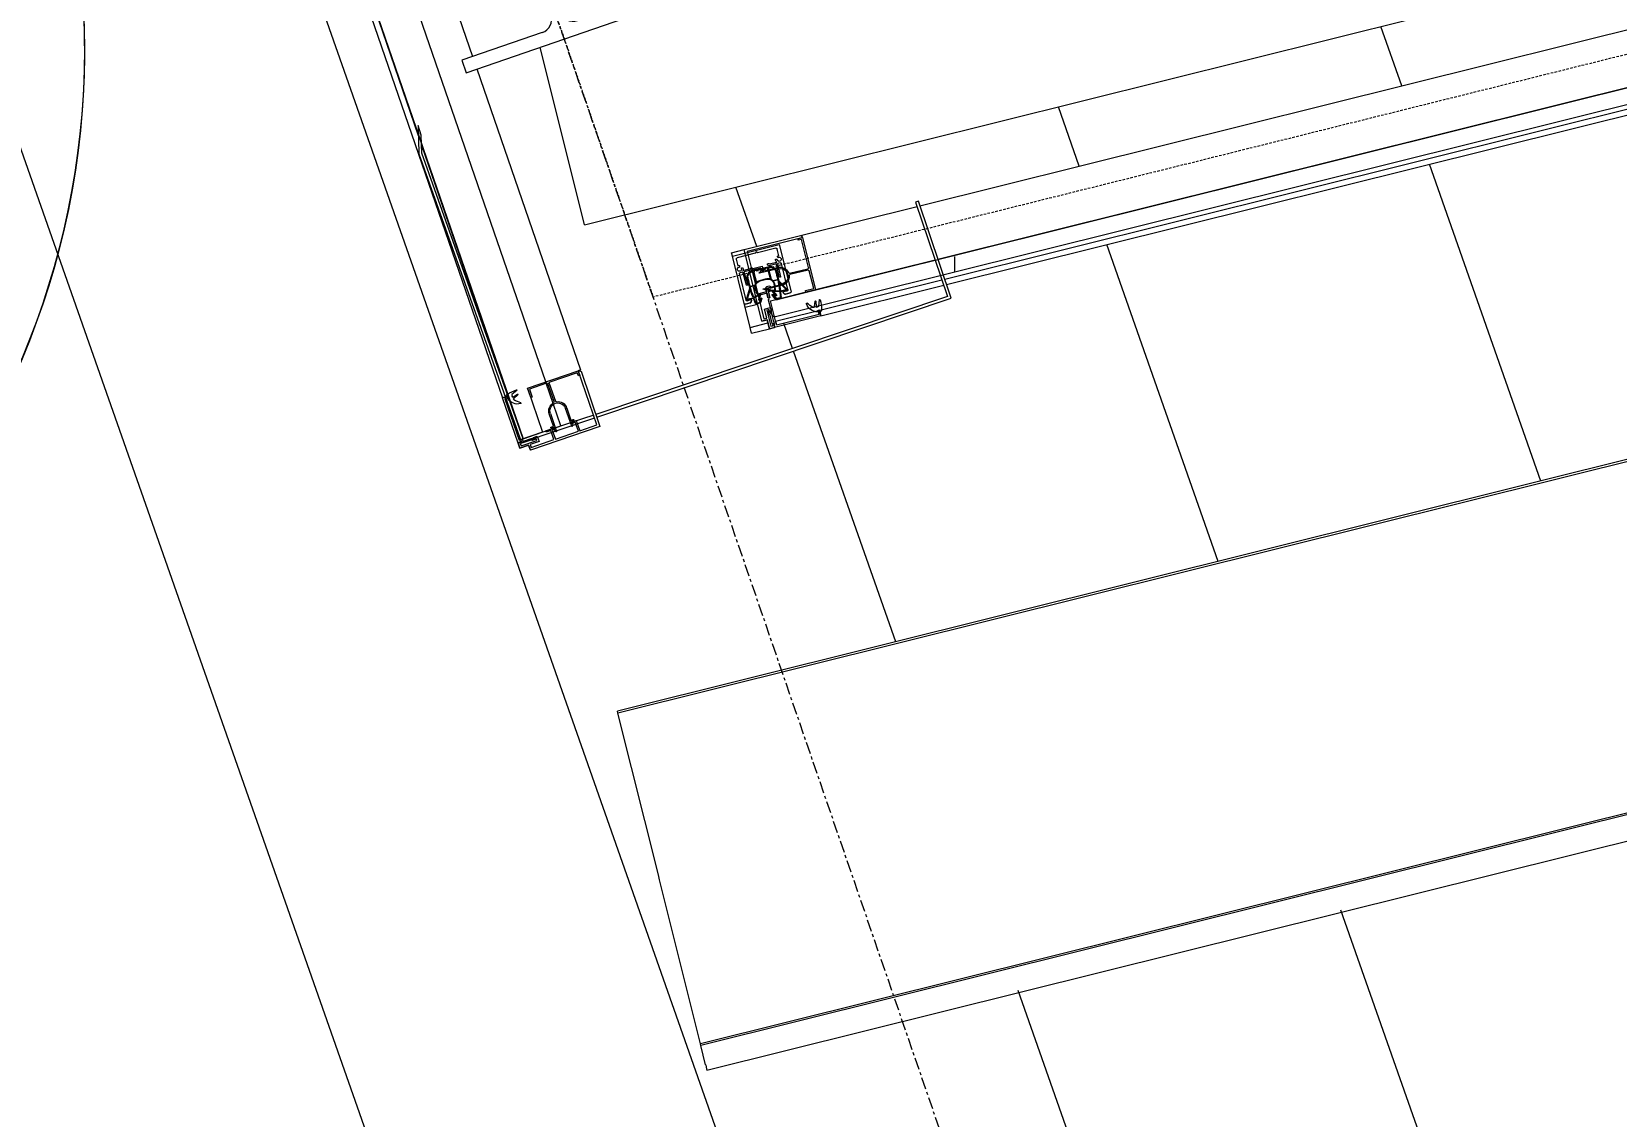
# Model space of a CAD drawing. Header units: millimetres. Extents: x -2355779 to -2216356, y 3874558 to 4068437.
# Drawn here: x -2339920 to -2338325, y 3987782 to 3988873 of the extents above; entities that cross this region are included whole.
import ezdxf

# ---------------------------------------------------------------- set-up
doc = ezdxf.new("R2010")
doc.units = ezdxf.units.MM
doc.linetypes.add('Grid Line', pattern=[21, 12, -3, 3, -3])
doc.linetypes.add('Overhead', pattern=[4, 2.5, -1.5])
for name, color, linetype, lineweight in [('A-ANNO-DIMS', 211, 'Continuous', 5), ('A-ANNO-DIMS-200', 211, 'Continuous', 5), ('A-DETL-GENF', 92, 'Continuous', 5), ('A-FLOR-OVHD', 1, 'Overhead', 13), ('A-GENM', 13, 'Continuous', 5), ('A-GLAZ-CWMG', 51, 'Continuous', 5), ('A-ROOF', 132, 'Continuous', 5), ('A-ROOF-PATT', 132, 'Continuous', 5), ('A-WALL-FNSH', 113, 'Continuous', 13), ('S-BEAM', 12, 'Continuous', 5), ('S-GRID', 1, 'Continuous', 5), ('S-GRID-IDEN', 1, 'Continuous', 5)]:
    doc.layers.add(name, color=color, linetype=linetype, lineweight=lineweight)
doc.styles.add('Arial', font='arial.ttf', dxfattribs={"height": 500})
doc.dimstyles.new('2_5-Diagonal-_deg_-Decimal_O', dxfattribs={"dimscale": 304.8, "dimtxt": 510.1297, "dimasz": 0.984252, "dimexe": 0.656168, "dimexo": 0.0625, "dimgap": 0.984252, "dimtad": 1, "dimdec": 0, "dimzin": 0, "dimdsep": 46, "dimtxsty": 'Arial', "dimblk1": 'OBLIQUE', "dimblk2": 'OBLIQUE', "dimsah": 1, "dimcen": 0.09, "dimdle": 0.656168, "dimazin": 0, "dimtfac": 1, "dimtdec": 4, "dimtix": 1, "dimtmove": 0, "dimatfit": 3, "dimfxl": 3.28084, "dimfxlon": 1, "dimtvp": 1, "dimtfill": 1, "dimtolj": 1, "dimtzin": 0, "dimlwd": 15, "dimlwe": 15, "dimarcsym": 2})

# ---------------------------------------------------------------- blocks, each defined once
blk = doc.blocks.new('Structural Framing 56 - Structural Framing 1-1480425-GA - Part B 6m')
at = {"layer": 'S-BEAM', "lineweight": 13}
for p, q in [((-2339457.1, 3989399.4), (-2339654.7, 3989331.3)), ((-2339452.8, 3989386.9), (-2339457.1, 3989399.4)), ((-2339533.9, 3989359), (-2339452.8, 3989386.9)), ((-2339650.4, 3989318.8), (-2339569.4, 3989346.7)), ((-2339551.6, 3989338.1), (-2339397.4, 3988890.3)), ((-2339388.3, 3988893.4), (-2339542.5, 3989341.2)), ((-2339654.7, 3989331.3), (-2339650.4, 3989318.8)), ((-2339289.5, 3988912.6), (-2339370.5, 3988884.7)), ((-2339285.2, 3988900.1), (-2339289.5, 3988912.6)), ((-2339482.8, 3988832.1), (-2339285.2, 3988900.1)), ((-2339406.1, 3988872.5), (-2339487.1, 3988844.6)), ((-2339487.1, 3988844.6), (-2339482.8, 3988832.1))]:
    blk.add_line(p, q, dxfattribs=at)
for centre, start, end in [((-2339529.3, 3989345.7), 109.0004, 199.0004), ((-2339564.8, 3989333.5), 19.0004, 109.0004), ((-2339410.7, 3988885.7), 289.0004, 19.0004), ((-2339375.1, 3988898), 199.0004, 289.0004)]:
    blk.add_arc(centre, 14, start, end, dxfattribs=at)
blk = doc.blocks.new('Roof Gutters3 - Roof Gutters-1885272-GA - Part B 6m')
at = {"layer": 'A-ROOF', "lineweight": 15}
for p, q in [((-2339527.8, 3988769.2), (-2339531.1, 3988779.1)), ((-2339531.1, 3988779.1), (-2339530.2, 3988750.6)), ((-2339527.2, 3988751.2), (-2339527.8, 3988769.2)), ((-2339530.2, 3988750.6), (-2339427, 3988460)), ((-2339425.2, 3988463.8), (-2339527.2, 3988751.2)), ((-2339027.5, 3988702.8), (-2339030.4, 3988701.8)), ((-2339030.4, 3988701.8), (-2338998.5, 3988607)), ((-2338994.7, 3988605.2), (-2339027.5, 3988702.8)), ((-2338998.5, 3988607), (-2339352.2, 3988488.3)), ((-2339351.2, 3988485.4), (-2338994.7, 3988605.2)), ((-2339427, 3988460), (-2339353.3, 3988484.7)), ((-2339393.5, 3988474.4), (-2339425.2, 3988463.8)), ((-2339377.6, 3988479.7), (-2339392.8, 3988474.6)), ((-2339354.1, 3988487.6), (-2339377, 3988480))]:
    blk.add_line(p, q, dxfattribs=at)
blk = doc.blocks.new('Rectangular Mullion - DPANMF BT1-1105306-GA - Part B 6m')
at = {"layer": 'A-DETL-GENF'}
for p, q in [((45.3, 67), (-13.3, 67)), ((-13.3, 67), (-13.3, -7.1)), ((-10.8, 46.4), (-10.8, 64.5)), ((-10.8, 64.5), (46, 64.5)), ((46.7, 64.5), (41.7, 64.5)), ((41.7, 64.5), (41.7, 63)), ((46.7, 10.5), (46.7, 64.5)), ((41.7, 63), (45.2, 63)), ((45.2, 63), (45.2, 33.9)), ((0.2, 46.4), (-10.8, 46.4)), ((-10.8, 20.4), (-10.8, 44.9)), ((-10.8, 44.9), (-1.3, 44.9)), ((-1.7, 42.1), (-4.2, 40.7)), ((-4, 40.1), (15.1, 40.1)), ((-1.3, 44.9), (-1.3, 41.5)), ((1, 41.3), (-0.9, 41.3)), ((0.2, 42.1), (0.2, 46.4)), ((1, 43.8), (1, 41.3)), ((2, 41.3), (2, 43.8)), ((15, 41.3), (2, 41.3)), ((44.2, 32.9), (25.4, 32.9)), ((-1.3, 20.4), (-10.8, 20.4)), ((-10.8, -5.4), (-10.8, 18.9)), ((-10.8, 18.9), (-1.3, 18.9)), ((-4.2, 23.6), (-1.7, 22.2)), ((15.3, 24.1), (-4, 24.1)), ((-1.3, 22.5), (-1.3, 20.4)), ((-1.3, 18.9), (-1.3, 13.8)), ((-0.9, 22.9), (1, 22.9)), ((0.2, 13.8), (0.2, 22)), ((1, 22.9), (1, 20.4)), ((2, 20.4), (2, 22.9)), ((2, 22.9), (15.3, 22.9)), ((25.4, 31.4), (44.2, 31.4)), ((45.2, 30.4), (45.2, 12)), ((-2, 4), (-7.8, 4)), ((-7.8, 4), (-7.8, -5.4)), ((-5.9, -14.3), (-5.9, 2.3)), ((-5.9, 2.3), (-3.3, 2.3)), ((-4.4, 0.6), (-4.4, -2.2)), ((-3.3, 2.3), (-3.3, -0.6)), ((-3.3, -1.6), (-3.3, 1.2)), ((-2, 0.1), (-2, 4)), ((-1.3, 13.8), (0.2, 13.8)), ((45.2, 12), (36.7, 12)), ((36.7, 12), (36.7, 10.5)), ((36.7, 10.5), (46.7, 10.5)), ((-13.3, -7.1), (-7.8, -7.1)), ((-7.8, -5.4), (-10.8, -5.4)), ((-7.8, -7.1), (-7.8, -16.4)), ((-4.2, -14.3), (-5.9, -14.3)), ((-4.4, -2.2), (-3.7, -3.3)), ((-3.7, -3.3), (-3.7, -11.9)), ((-3.2, -12.4), (-1.6, -12.4)), ((-1.6, -12.4), (-2.4, -16.4)), ((-2.3, -10.5), (-2.3, -2.4)), ((-2.3, -16.4), (-2.3, -12.7)), ((-0.7, -11), (-1.8, -11)), ((0, -14.4), (0, -11.7)), ((44.1, -14.4), (0, -14.4)), ((43.6, -0.7), (41.5, -5.9)), ((43.1, -6.3), (44.2, -0.9)), ((43.4, -11.6), (43.4, -10.5)), ((43.4, -10.5), (45.6, -10.5)), ((45.8, -6.3), (43.7, -6.9)), ((45.6, -10.5), (44.1, -10.5)), ((44.1, -10.5), (44.1, -14.4)), ((45.6, -16.4), (45.6, -10.5)), ((45.6, -10.5), (45.6, -12.3)), ((48, -0.4), (45.8, -6.3)), ((-7.8, -16.4), (-2.3, -16.4)), ((-2.4, -16.4), (45.6, -16.4))]:
    blk.add_line(p, q, dxfattribs=at)
for centre, radius, start, end in [((-4, 40.4), 0.3, 120, 270), ((1.5, 43.8), 0.5, 360, 180), ((15.3, 32.1), 9.2, 9.8791, 91.6261), ((15.3, 32.1), 8, 270, 91.7438), ((25.4, 33.9), 1, 189.8791, 270), ((44.2, 33.9), 1, 270, 0), ((-4, 23.8), 0.3, 90, 240), ((1.5, 20.4), 0.5, 180, 360), ((15.3, 32.1), 9.2, 270, 350.121), ((25.4, 30.4), 1, 90, 170.121), ((44.2, 30.4), 1, 0, 90), ((-2.8, 0.1), 0.834, 236.0388, 360), ((-4.2, -13.8), 0.5, 270, 360), ((-3.2, -11.9), 0.5, 180, 270), ((-1.8, -10.5), 0.5, 180, 270), ((-0.7, -11.7), 0.7, 360, 90), ((34.7, -0.9), 0.4, 40.5832, 186.9264), ((45.9, -0.3), 11.6, 183.4449, 257.2858), ((81.5, 37), 59.8, 218.9937, 226.1468), ((40.7, -5.5), 0.88, 222.5702, 338.0118), ((43.6, -6.4), 0.48, 168.5298, 286.4274), ((43.9, -0.8), 0.32, 348.5298, 158.0118), ((44.3, -9.7), 3.39, 323.7277, 346.2387), ((9.6, -1.2), 39.1, 346.2387, 0.9519), ((48.3, -0.5), 0.4, 353.5953, 160.3625)]:
    blk.add_arc(centre, radius, start, end, dxfattribs=at)
for points, knots in [([(46, 64.5), (46, 64.5), (46.1, 64.5), (46.3, 64.6), (46.4, 64.7), (46.4, 64.9), (46.4, 65.2), (46.3, 65.4), (46.2, 65.8), (46, 66.1), (45.8, 66.5), (45.7, 66.6), (45.6, 66.8), (45.5, 67), (45.4, 67), (45.3, 67)], [0, 0, 0, 0, 0.041667, 0.104167, 0.177083, 0.239583, 0.333333, 0.416667, 0.5, 0.666667, 0.729167, 0.791667, 0.84375, 0.90625, 1, 1, 1, 1]), ([(-0.9, 41.3), (-1, 41.4), (-1.1, 41.6), (-1.2, 41.8), (-1.3, 42), (-1.5, 42.2), (-1.6, 42.2), (-1.7, 42.1)], [0, 0, 0, 0, 0.125, 0.25, 0.375, 0.625, 1, 1, 1, 1]), ([(-1.3, 41.5), (-1.3, 41.5), (-1.2, 41.3), (-1.1, 41.2), (-0.9, 41.2), (-0.7, 41.3), (-0.5, 41.4), (-0.3, 41.5), (-0.1, 41.6), (0, 41.7), (0.2, 41.9), (0.2, 42), (0.2, 42.1)], [0, 0, 0, 0, 0.083333, 0.1875, 0.291667, 0.375, 0.458333, 0.583333, 0.666667, 0.75, 0.875, 1, 1, 1, 1]), ([(-1.7, 22.2), (-1.7, 22.1), (-1.6, 22.1), (-1.4, 22.2), (-1.2, 22.5), (-1.1, 22.7), (-1, 22.9), (-0.9, 22.9)], [0, 0, 0, 0, 0.25, 0.5, 0.75, 0.875, 1, 1, 1, 1]), ([(0.2, 22), (0.2, 22.2), (0, 22.4), (-0.3, 22.6), (-0.5, 22.7), (-0.6, 22.7), (-0.8, 22.8), (-1, 22.8), (-1.2, 22.8), (-1.3, 22.7), (-1.3, 22.5)], [0, 0, 0, 0, 0.333333, 0.416667, 0.5, 0.583333, 0.666667, 0.75, 0.84375, 1, 1, 1, 1]), ([(-3.3, 1.2), (-3.3, 1.2), (-3.3, 1.3), (-3.6, 1.4), (-3.9, 1.4), (-4.2, 1.2), (-4.3, 1), (-4.4, 0.7), (-4.4, 0.6)], [0, 0, 0, 0, 0.125, 0.25, 0.5, 0.666667, 0.833333, 1, 1, 1, 1]), ([(-2.3, -12.7), (-2.3, -12.6), (-2.3, -12.5), (-2.5, -12.4), (-2.7, -12.5), (-2.9, -12.7), (-3.1, -12.9), (-3.3, -13), (-3.4, -13.2), (-3.5, -13.3), (-3.6, -13.4), (-3.7, -13.6), (-3.7, -13.8), (-3.7, -13.8)], [0, 0, 0, 0, 0.072917, 0.1875, 0.291667, 0.5, 0.583333, 0.666667, 0.729167, 0.791667, 0.854167, 0.916667, 1, 1, 1, 1]), ([(-2.3, -2.4), (-2.3, -2.3), (-2.3, -2.2), (-2.4, -2), (-2.5, -1.8), (-2.6, -1.7), (-2.8, -1.7), (-3, -1.6), (-3.2, -1.6), (-3.3, -1.6)], [0, 0, 0, 0, 0.111111, 0.222222, 0.333333, 0.444444, 0.555556, 0.708333, 1, 1, 1, 1]), ([(45.6, -12.3), (45.6, -12.3), (45.7, -12.5), (45.8, -12.5), (46, -12.5), (46.4, -12.4), (46.8, -12.1), (47, -11.8), (47, -11.7)], [0, 0, 0, 0, 0.147059, 0.294118, 0.411765, 0.588235, 0.823529, 1, 1, 1, 1])]:
    blk.add_open_spline(points, degree=3, knots=knots, dxfattribs=at)
blk = doc.blocks.new('Rectangular Mullion - Frame_Framed Facade_Danpal_DPANMF BT1-2879759-GA - Part B 6m')
at = {"layer": 'A-GLAZ-CWMG'}
for p, q in [((-60, 57), (-60, 54.5)), ((-60, 0.5), (-13.3, 0.5)), ((-13.3, 0.5), (-13.3, -24.4)), ((-57.4, -20.5), (-58.9, -20.5)), ((-58.9, -20.5), (-58.9, -26.4)), ((-57.4, -24.4), (-57.4, -20.5)), ((-10.9, -26.4), (-5.5, -26.4)), ((-5.5, -17.1), (0, -17.1)), ((-5.5, -26.4), (-5.5, -17.1))]:
    blk.add_line(p, q, dxfattribs=at)
blk = doc.blocks.new('Rectangular Mullion - DPANMF BT2-1105307-GA - Part B 6m')
at = {"layer": 'A-DETL-GENF'}
for p, q in [((-41.7, 64.5), (-46.7, 64.5)), ((-46.7, 64.5), (-46.7, 10.5)), ((-46, 64.5), (10.8, 64.5)), ((13.3, 67), (-45.3, 67)), ((-41.7, 63), (-41.7, 64.5)), ((10.8, 64.5), (10.8, 46.4)), ((13.3, -7.1), (13.3, 67)), ((-45.2, 33.9), (-45.2, 63)), ((-45.2, 63), (-41.7, 63)), ((-25.4, 32.9), (-44.2, 32.9)), ((-15.1, 40.1), (4, 40.1)), ((-2, 41.3), (-15, 41.3)), ((-2, 43.8), (-2, 41.3)), ((-1, 41.3), (-1, 43.8)), ((0.9, 41.3), (-1, 41.3)), ((10.8, 46.4), (-0.2, 46.4)), ((-0.2, 46.4), (-0.2, 42.1)), ((1.3, 41.5), (1.3, 44.9)), ((1.3, 44.9), (10.8, 44.9)), ((4.2, 40.7), (1.7, 42.1)), ((10.8, 44.9), (10.8, 20.4)), ((-45.2, 12), (-45.2, 30.4)), ((-44.2, 31.4), (-25.4, 31.4)), ((4, 24.1), (-15.3, 24.1)), ((-15.3, 22.9), (-2, 22.9)), ((-2, 22.9), (-2, 20.4)), ((-1, 20.4), (-1, 22.9)), ((-1, 22.9), (0.9, 22.9)), ((-0.2, 22), (-0.2, 13.8)), ((1.3, 20.4), (1.3, 22.5)), ((10.8, 20.4), (1.3, 20.4)), ((1.3, 13.8), (1.3, 18.9)), ((1.3, 18.9), (10.8, 18.9)), ((1.7, 22.2), (4.2, 23.6)), ((10.8, 18.9), (10.8, -5.4)), ((-46.7, 10.5), (-36.7, 10.5)), ((-36.7, 12), (-45.2, 12)), ((-36.7, 10.5), (-36.7, 12)), ((-0.2, 13.8), (1.3, 13.8)), ((7.8, 4), (2, 4)), ((2, 4), (2, 0.1)), ((3.3, -0.6), (3.3, 2.3)), ((3.3, 2.3), (5.9, 2.3)), ((3.3, 1.2), (3.3, -1.6)), ((4.4, -2.2), (4.4, 0.6)), ((5.9, 2.3), (5.9, -14.3)), ((7.8, -5.4), (7.8, 4)), ((-45.8, -6.3), (-48, -0.4)), ((-43.7, -6.9), (-45.8, -6.3)), ((-44.1, -10.5), (-45.6, -10.5)), ((-45.6, -10.5), (-45.6, -16.4)), ((-45.6, -12.3), (-45.6, -10.5)), ((-45.6, -10.5), (-43.4, -10.5)), ((-44.2, -0.9), (-43.1, -6.3)), ((-44.1, -14.4), (-44.1, -10.5)), ((0, -14.4), (-44.1, -14.4)), ((-41.5, -5.9), (-43.6, -0.7)), ((-43.4, -10.5), (-43.4, -11.6)), ((0, -11.7), (0, -14.4)), ((1.8, -11), (0.7, -11)), ((2.4, -16.4), (1.6, -12.4)), ((1.6, -12.4), (3.2, -12.4)), ((2.3, -2.4), (2.3, -10.5)), ((2.3, -12.7), (2.3, -16.4)), ((3.7, -3.3), (4.4, -2.2)), ((3.7, -11.9), (3.7, -3.3)), ((5.9, -14.3), (4.2, -14.3)), ((10.8, -5.4), (7.8, -5.4)), ((7.8, -16.4), (7.8, -7.1)), ((7.8, -7.1), (13.3, -7.1)), ((-45.6, -16.4), (2.4, -16.4)), ((2.3, -16.4), (7.8, -16.4))]:
    blk.add_line(p, q, dxfattribs=at)
for centre, radius, start, end in [((-44.2, 33.9), 1, 180, 270), ((-25.4, 33.9), 1, 270, 350.1209), ((-15.3, 32.1), 9.2, 88.3739, 170.1209), ((-15.3, 32.1), 8, 88.2562, 270), ((-1.5, 43.8), 0.5, 0, 180), ((4, 40.4), 0.3, 270, 60), ((-44.2, 30.4), 1, 90, 180), ((-25.4, 30.4), 1, 9.879, 90), ((-15.3, 32.1), 9.2, 189.879, 270), ((-1.5, 20.4), 0.5, 180, 0), ((4, 23.8), 0.3, 300, 90), ((2.8, 0.1), 0.834, 180, 303.9612), ((-48.3, -0.5), 0.4, 19.6375, 186.4047), ((-9.6, -1.2), 39.1, 179.0481, 193.7613), ((-44.3, -9.7), 3.39, 193.7613, 216.2723), ((-43.9, -0.8), 0.32, 21.9882, 191.4702), ((-43.6, -6.4), 0.48, 253.5726, 11.4702), ((-45.9, -0.3), 11.6, 282.7142, 356.5551), ((-40.7, -5.5), 0.88, 201.9882, 317.4298), ((-81.5, 37), 59.8, 313.8532, 321.0063), ((-34.7, -0.9), 0.4, 353.0736, 139.4168), ((0.7, -11.7), 0.7, 90, 180), ((1.8, -10.5), 0.5, 270, 0), ((3.2, -11.9), 0.5, 270, 0), ((4.2, -13.8), 0.5, 180, 270)]:
    blk.add_arc(centre, radius, start, end, dxfattribs=at)
for points, knots in [([(-45.3, 67), (-45.3, 67), (-45.4, 67), (-45.6, 66.9), (-45.7, 66.7), (-45.8, 66.6), (-45.9, 66.4), (-46, 66.1), (-46.1, 65.8), (-46.3, 65.6), (-46.4, 65.3), (-46.4, 65.1), (-46.4, 64.9), (-46.4, 64.7), (-46.2, 64.6), (-46.1, 64.5), (-46, 64.5)], [0, 0, 0, 0, 0.0625, 0.125, 0.177083, 0.229167, 0.291667, 0.375, 0.458333, 0.541667, 0.625, 0.708333, 0.770833, 0.84375, 0.916667, 1, 1, 1, 1]), ([(-0.2, 42.1), (-0.2, 41.9), (0, 41.7), (0.3, 41.5), (0.5, 41.4), (0.6, 41.3), (0.8, 41.3), (1, 41.2), (1.2, 41.3), (1.3, 41.4), (1.3, 41.5)], [0, 0, 0, 0, 0.333333, 0.416667, 0.5, 0.583333, 0.666667, 0.75, 0.84375, 1, 1, 1, 1]), ([(1.7, 42.1), (1.7, 42.1), (1.6, 42.2), (1.4, 42), (1.2, 41.8), (1.1, 41.6), (1, 41.4), (0.9, 41.3)], [0, 0, 0, 0, 0.25, 0.5, 0.75, 0.875, 1, 1, 1, 1]), ([(1.3, 22.5), (1.3, 22.6), (1.2, 22.7), (1.1, 22.8), (0.9, 22.8), (0.7, 22.8), (0.5, 22.7), (0.3, 22.6), (0.1, 22.5), (0, 22.3), (-0.2, 22.2), (-0.2, 22.1), (-0.2, 22)], [0, 0, 0, 0, 0.083333, 0.1875, 0.291667, 0.375, 0.458333, 0.583333, 0.666667, 0.75, 0.875, 1, 1, 1, 1]), ([(0.9, 22.9), (1, 22.9), (1.1, 22.7), (1.2, 22.5), (1.3, 22.3), (1.5, 22.1), (1.6, 22.1), (1.7, 22.2)], [0, 0, 0, 0, 0.125, 0.25, 0.375, 0.625, 1, 1, 1, 1]), ([(4.4, 0.6), (4.4, 0.7), (4.3, 1), (4.2, 1.2), (3.9, 1.3), (3.7, 1.4), (3.4, 1.4), (3.3, 1.3), (3.3, 1.2)], [0, 0, 0, 0, 0.166667, 0.333333, 0.5, 0.666667, 0.791667, 1, 1, 1, 1]), ([(-47, -11.7), (-46.8, -12), (-46.3, -12.4), (-45.7, -12.5), (-45.6, -12.4), (-45.6, -12.3)], [0, 0, 0, 0, 0.470588, 0.735294, 1, 1, 1, 1]), ([(3.3, -1.6), (3.2, -1.6), (3.1, -1.6), (2.9, -1.6), (2.7, -1.7), (2.5, -1.8), (2.4, -2), (2.3, -2.2), (2.3, -2.3), (2.3, -2.4)], [0, 0, 0, 0, 0.222222, 0.388889, 0.555556, 0.666667, 0.777778, 0.888889, 1, 1, 1, 1]), ([(3.7, -13.8), (3.7, -13.8), (3.7, -13.7), (3.7, -13.5), (3.6, -13.3), (3.5, -13.2), (3.3, -13.1), (3.2, -12.9), (3, -12.8), (2.8, -12.6), (2.7, -12.5), (2.5, -12.4), (2.3, -12.4), (2.3, -12.6), (2.3, -12.7)], [0, 0, 0, 0, 0.0625, 0.125, 0.1875, 0.25, 0.3125, 0.375, 0.5, 0.583333, 0.708333, 0.802083, 0.911458, 1, 1, 1, 1])]:
    blk.add_open_spline(points, degree=3, knots=knots, dxfattribs=at)
blk = doc.blocks.new('Rectangular Mullion - Frame_Framed Facade_Danpal_DPANMF BT2-1887919-GA - Part B 6m')
at = {"layer": 'A-GLAZ-CWMG'}
for p, q in [((-60, 54.5), (-60, 57)), ((-13.3, 0.5), (-60, 0.5)), ((-13.3, -24.4), (-13.3, 0.5)), ((-58.9, -26.4), (-58.9, -20.5)), ((-58.9, -20.5), (-57.4, -20.5)), ((-57.4, -20.5), (-57.4, -24.4)), ((-5.5, -26.4), (-10.9, -26.4)), ((0, -17.1), (-5.5, -17.1)), ((-5.5, -17.1), (-5.5, -26.4))]:
    blk.add_line(p, q, dxfattribs=at)
blk = doc.blocks.new('MulticellPanel_Polycarbonate_Danpal_1040w - Opal-V45-GA - Part B 6m')
at = {"layer": 'A-GENM'}
h = blk.add_hatch(dxfattribs=at)
h.set_pattern_fill('FP_48', color=256, style=0, pattern_type=2)
h.set_pattern_definition([(256.007, (-1304750.3, 4435872.7), (776.26022, -193.44268), []), (346.007, (-1304750.3, 4435872.7), (193.44268, 776.26022), [])])
h.paths.add_polyline_path([(517, 16), (-517, 16), (-518.8, 8.2), (-511.1, 0), (512.2, 1.2), (518.8, 8.2), (517.2, 15.2)])
h.paths.add_polyline_path([(513, -1.3), (515, -6.4), (518.8, -3.2)])
h.paths.add_polyline_path([(520, 7), (513, -1.3), (520, -2.1)])
h.paths.add_polyline_path([(520, -4.4), (515, -6.4), (515, -10.9), (520, -13.5)])
h.paths.add_polyline_path([(-513, -1.3), (-518.8, -3.2), (-515, -6.4)])
h.paths.add_polyline_path([(-520, 7), (-520, -2.1), (-513, -1.3)])
h.paths.add_polyline_path([(-520, -4.4), (-520, -13.5), (-515, -10.9), (-515, -6.4)])
for p, q in [((517, 16), (-517, 16)), ((-520, 13), (-520, 9.4)), ((-520, 7), (-520, -2.1)), ((520, 9.4), (520, 13)), ((520, -2.1), (520, 7)), ((-520, -4.4), (-520, -13.5)), ((-518.5, -15), (-515.7, -15)), ((-515, -6.4), (-513, -1.3)), ((-515, -10.9), (-512.5, -6)), ((-512.5, -6), (-515, -6.4)), ((-512.5, -10.5), (-515, -10.9)), ((-514.4, -14.2), (-512.5, -10.5)), ((-511.1, 0), (511.1, 0)), ((515, -6.4), (512.5, -6)), ((512.5, -6), (515, -10.9)), ((515, -10.9), (512.5, -10.5)), ((513, -1.3), (515, -6.4)), ((515.7, -15), (518.5, -15)), ((520, -13.5), (520, -4.4))]:
    blk.add_line(p, q, dxfattribs=at)
for centre, radius, start, end in [((-517, 13), 3, 90, 180), ((517, 13), 3, 360, 90), ((-520, 8.2), 1.2, 270.0002, 89.9998), ((520, 8.2), 1.2, 90.0002, 269.9998), ((-520, -3.2), 1.2, 270.0002, 89.9998), ((-518.5, -13.5), 1.5, 180, 270), ((-515.7, -13.5), 1.5, 270, 333.1609), ((-511.1, -2), 2, 90, 158.7864), ((511.1, -2), 2, 21.2136, 90), ((515.7, -13.5), 1.5, 206.8391, 270), ((518.5, -13.5), 1.5, 270, 315), ((520, -3.2), 1.2, 90.0002, 269.9998)]:
    blk.add_arc(centre, radius, start, end, dxfattribs=at)
blk = doc.blocks.new('Rectangular Mullion - Frame_Framed Facade_Danpal_DPANMF BT1-2879755-GA - Part B 6m')
at = {"layer": 'A-GLAZ-CWMG'}
for p, q in [((-2339672.6, 3989418.8), (-2339643.8, 3989335.1)), ((-2339751.5, 3989391.7), (-2339446.1, 3988504.8)), ((-2339745.9, 3989393.6), (-2339530.8, 3988768.8)), ((-2339639.5, 3989322.6), (-2339476.2, 3988848.3)), ((-2339471.9, 3988835.9), (-2339367.6, 3988533)), ((-2339527.5, 3988759.2), (-2339443, 3988513.9)), ((-2339446.1, 3988504.8), (-2339443.3, 3988505.8))]:
    blk.add_line(p, q, dxfattribs=at)
blk = doc.blocks.new('Rectangular Mullion - Frame_Framed Facade_Danpal_DPANMF BT1-1887978-GA - Part B 6m')
at = {"layer": 'A-GLAZ-CWMG'}
for p, q in [((-2339026.1, 3988698.2), (-2338182.9, 3988908.3)), ((-2339008, 3988644.5), (-2338175.4, 3988852)), ((-2339001.2, 3988624.5), (-2338164.2, 3988833.1)), ((-2338999.4, 3988618.9), (-2338162.8, 3988827.4)), ((-2339144.8, 3988668.6), (-2339028.9, 3988697.5)), ((-2339215.7, 3988651), (-2339203, 3988654.1)), ((-2339214.8, 3988647.6), (-2339215.7, 3988651)), ((-2339131.2, 3988613.8), (-2339010.9, 3988643.8)), ((-2339171.4, 3988582.1), (-2339004.2, 3988623.8)), ((-2339125.7, 3988587.4), (-2339001.9, 3988618.3)), ((-2339202, 3988596.2), (-2339203, 3988600)), ((-2339202, 3988596.2), (-2339189.4, 3988599.3)), ((-2339196.9, 3988575.8), (-2339202, 3988596.2)), ((-2339196.9, 3988575.8), (-2339179, 3988580.3)), ((-2339195.5, 3988570.1), (-2339196.9, 3988575.8)), ((-2339195.5, 3988570.1), (-2339177.5, 3988574.5))]:
    blk.add_line(p, q, dxfattribs=at)
blk = doc.blocks.new('Gutter 01 - Gutter 01-2642328-GA - Part B 6m')
at = {"layer": 'A-GENM'}
for p, q in [((-2318831.4, 3993298.2), (-2339330.4, 3988189.7)), ((-2318831, 3993296.2), (-2339329.9, 3988187.8)), ((-2318748, 3992963.4), (-2339247, 3987854.9)), ((-2318747.6, 3992961.7), (-2339246.6, 3987853.2)), ((-2339240.4, 3987828.4), (-2318741.4, 3992936.9)), ((-2339329.9, 3988187.8), (-2339330.4, 3988189.7)), ((-2339289.3, 3988024.8), (-2339329.9, 3988187.8)), ((-2339247, 3987854.9), (-2339287.8, 3988018.7)), ((-2339246.6, 3987853.2), (-2339247, 3987854.9)), ((-2339241.7, 3987833.6), (-2339246.6, 3987853.2))]:
    blk.add_line(p, q, dxfattribs=at)
for centre, major_axis, start_param, end_param in [((-2339289.3, 3988024.8), (-2.47, 9.93), 4.049456, 4.712389), ((-2339241.9, 3987834.7), (-1.56, 6.27), 1.745825, 3.141593)]:
    blk.add_ellipse(centre, major_axis=major_axis, ratio=0.000002, start_param=start_param, end_param=end_param, dxfattribs=at)
blk = doc.blocks.new('Structural Framing 10 - Structural Framing 1-2898566-GA - Part B 6m')
at = {"layer": 'S-BEAM'}
for q in [(-2319017.6, 3993766.4), (-2339412.1, 3988873.8)]:
    blk.add_line((-2339367.5, 3988695), q, dxfattribs=at)
blk = doc.blocks.new('Rectangular Mullion - DPAEC50-1105308-GA - Part B 6m')
at = {"layer": 'A-DETL-GENF'}
for p, q in [((24.3, 53.5), (-24.3, 53.5)), ((-24.3, 53.5), (-24.3, 4.5)), ((-21.3, 42.6), (-21.3, 49.5)), ((-20.1, 50.7), (-1.2, 50.7)), ((-1.2, 50.7), (0, 51.9)), ((0, 51.9), (1.2, 50.7)), ((1.2, 50.7), (20.1, 50.7)), ((21.3, 49.5), (21.3, 42.6)), ((24.3, 4.5), (24.3, 53.5)), ((-21.8, 7.3), (-21.8, 34.3)), ((-20.8, 35.3), (-18.1, 35.3)), ((-20.1, 41), (-19.6, 42.6)), ((-17, 40), (-18.6, 39.5)), ((-18.1, 35.3), (-17.6, 21.6)), ((-9.6, 36.9), (-17.6, 36.9)), ((-16.3, 22.3), (-16.8, 35.3)), ((-16.8, 35.3), (-9, 35.3)), ((-8, 37.5), (-9.1, 37.5)), ((9.1, 34.3), (-9.1, 34.3)), ((-9.1, 33.5), (-7.9, 33.5)), ((-8, 36.3), (-8, 37.5)), ((-7.9, 33.5), (-7.9, 21.5)), ((-7.3, 22), (-7.3, 33.5)), ((-7.3, 33.5), (7.3, 33.5)), ((7.3, 33.5), (7.3, 22)), ((7.9, 21.5), (7.9, 33.5)), ((7.9, 33.5), (9.1, 33.5)), ((9.1, 37.5), (8, 37.5)), ((8, 37.5), (8, 36.3)), ((9, 35.3), (16.8, 35.3)), ((17.6, 36.9), (9.6, 36.9)), ((16.8, 35.3), (16.3, 22.3)), ((18.6, 39.5), (17, 40)), ((17.6, 21.6), (18.1, 35.3)), ((18.1, 35.3), (20.8, 35.3)), ((19.6, 42.6), (20.1, 41)), ((21.8, 34.3), (21.8, 7.3)), ((-15, 18), (-20.3, 8.8)), ((-19.7, 8.7), (-14.9, 16.9)), ((-9.3, 19.8), (-14.2, 19.8)), ((-14.2, 19.2), (-9.6, 19.2)), ((3.5, 23.2), (-3.5, 23.2)), ((-3.5, 22.6), (3.5, 22.6)), ((14.2, 19.8), (9.3, 19.8)), ((9.6, 19.2), (14.2, 19.2)), ((14.9, 16.9), (19.7, 8.7)), ((20.3, 8.8), (15, 18)), ((-23.3, 3.5), (-18.2, 3.5)), ((-16.8, 6.7), (-20.7, 6.3)), ((-20.3, 8.8), (-20.3, 7.3)), ((-20.3, 7.3), (-14.1, 7.3)), ((-19.7, 7.9), (-19.7, 8.7)), ((-14.2, 7.9), (-19.7, 7.9)), ((-8.9, 9.2), (-13.4, 8.1)), ((-13.3, 7.4), (-7.3, 8.9)), ((-8.5, 1.7), (-12.4, 1.4)), ((-12.2, 0.8), (-8.6, 1.1)), ((-7.3, 8.9), (-9.2, 4.5)), ((-8.7, 4), (-6.9, 4.4)), ((-6.9, 4.4), (-8.5, 1.7)), ((-8.3, 4.8), (-6.1, 9.9)), ((-6.1, 9.9), (-8.3, 9.4)), ((-5.8, 5.4), (-8.3, 4.8)), ((-7.8, 1.7), (-5.8, 5.4)), ((8.3, 4.8), (5.8, 5.4)), ((5.8, 5.4), (7.8, 1.7)), ((8.3, 9.4), (6.1, 9.9)), ((6.1, 9.9), (8.3, 4.8)), ((8.5, 1.7), (6.9, 4.4)), ((6.9, 4.4), (8.7, 4)), ((9.2, 4.5), (7.3, 8.9)), ((7.3, 8.9), (13.3, 7.4)), ((12.4, 1.4), (8.5, 1.7)), ((8.6, 1.1), (12.2, 0.8)), ((13.4, 8.1), (8.9, 9.2)), ((14.1, 7.3), (20.3, 7.3)), ((19.7, 7.9), (14.2, 7.9)), ((20.7, 6.3), (16.8, 6.7)), ((18.2, 3.5), (23.3, 3.5)), ((19.7, 8.7), (19.7, 7.9)), ((20.3, 7.3), (20.3, 8.8))]:
    blk.add_line(p, q, dxfattribs=at)
for centre, radius, start, end in [((-20.1, 49.5), 1.2, 90, 180), ((20.1, 49.5), 1.2, 360, 90), ((-20.6, 39), 2.1, 75, 15), ((-20.8, 34.3), 1, 90, 180), ((-20.6, 39), 3.7, 75, 100.9055), ((-20.6, 39), 3.7, 325.4192, 15), ((-9.1, 28.3), 6, 90, 178.5709), ((-9.1, 28.3), 5.2, 90, 178.5709), ((-9.8, 37.6), 0.706, 289.0493, 354.5477), ((-9, 36.3), 1, 270, 360), ((9, 36.3), 1, 180, 270), ((9.8, 37.6), 0.706, 185.4523, 250.9507), ((9.1, 28.3), 6, 1.4287, 89.9792), ((9.1, 28.3), 5.2, 1.4291, 90), ((20.6, 39), 3.7, 165, 214.5808), ((20.6, 39), 2.1, 165, 105), ((20.6, 39), 3.7, 79.0945, 105), ((20.8, 34.3), 1, 360, 90), ((137.1, 24.7), 152.2, 178.5709, 182.4896), ((137.1, 24.7), 152.2, 182.9076, 186.319), ((137.1, 24.7), 151.4, 178.5709, 181.8369), ((137.1, 24.7), 151.4, 182.064, 186.2791), ((-3.5, 16.6), 6.58, 156.7371, 181.8449), ((16.4, 17.2), 26.5, 181.8449, 197.5886), ((-3.5, 16.6), 5.98, 90, 181.8449), ((16.4, 17.2), 25.9, 181.8449, 197.6717), ((-3.5, 16.6), 6.58, 131.8412, 150.9148), ((-3.5, 16.6), 6.58, 90, 125.1634), ((3.5, 16.6), 6.58, 54.8366, 90), ((3.5, 16.6), 5.98, 358.1551, 90), ((3.5, 16.6), 6.58, 29.0852, 48.1588), ((-16.4, 17.2), 25.9, 342.3283, 358.1551), ((-16.4, 17.2), 26.5, 342.4114, 358.1551), ((3.5, 16.6), 6.58, 358.1551, 23.2629), ((-137.1, 24.7), 151.4, 353.7209, 357.936), ((-137.1, 24.7), 151.4, 358.1631, 1.4291), ((-137.1, 24.7), 152.2, 353.681, 357.0924), ((-137.1, 24.7), 152.2, 357.5109, 1.4287), ((-23.3, 4.5), 1, 180, 270), ((-20.8, 7.3), 1, 180, 275), ((137.1, 25.2), 152.2, 186.7358, 188.8939), ((137.1, 25.2), 151.4, 186.7315, 189.0318), ((-12.3, 1.8), 0.975, 188.8939, 275.24), ((-8.8, 4.4), 0.4, 157.1611, 284), ((-8.7, 2.1), 0.963, 275.24, 334.4387), ((8.7, 2.1), 0.963, 205.5613, 264.76), ((8.8, 4.4), 0.4, 256, 22.8389), ((12.3, 1.8), 0.975, 264.76, 351.1061), ((-137.1, 25.2), 151.4, 350.9682, 353.2685), ((-137.1, 25.2), 152.2, 351.1061, 353.2642), ((20.8, 7.3), 1, 265, 360), ((23.3, 4.5), 1, 270, 360)]:
    blk.add_arc(centre, radius, start, end, dxfattribs=at)
for points, knots in [([(-17.6, 21.6), (-17.6, 21.5), (-17.6, 21.4), (-17.4, 21.3), (-17.1, 21.3), (-16.8, 21.5), (-16.6, 21.7), (-16.4, 21.9), (-16.4, 22.1), (-16.4, 22.3), (-16.3, 22.3)], [0, 0, 0, 0, 0.125, 0.25, 0.5, 0.625, 0.75, 0.875, 0.9375, 1, 1, 1, 1]), ([(16.3, 22.3), (16.4, 22.3), (16.4, 22.1), (16.4, 22), (16.5, 21.8), (16.7, 21.5), (17.1, 21.2), (17.6, 21.3), (17.6, 21.6)], [0, 0, 0, 0, 0.0625, 0.125, 0.1875, 0.3125, 0.4375, 1, 1, 1, 1]), ([(-18.2, 3.5), (-18.1, 3.5), (-17.9, 3.5), (-17.6, 3.7), (-17.5, 3.8), (-17.3, 4), (-17.2, 4.2), (-17, 4.4), (-16.9, 4.6), (-16.8, 4.8), (-16.7, 5.1), (-16.6, 5.4), (-16.5, 5.6), (-16.5, 5.8), (-16.5, 6), (-16.5, 6.2), (-16.5, 6.4), (-16.5, 6.6), (-16.6, 6.7), (-16.8, 6.7), (-16.8, 6.7)], [0, 0, 0, 0, 0.083333, 0.166667, 0.208333, 0.25, 0.333333, 0.375, 0.416667, 0.458333, 0.5, 0.583333, 0.666667, 0.729167, 0.791667, 0.84375, 0.885417, 0.927083, 0.96875, 1, 1, 1, 1]), ([(16.8, 6.7), (16.8, 6.7), (16.6, 6.7), (16.5, 6.6), (16.5, 6.4), (16.5, 6.2), (16.5, 6), (16.5, 5.8), (16.5, 5.6), (16.6, 5.3), (16.9, 4.6), (17.5, 3.7), (17.8, 3.5), (18.2, 3.5)], [0, 0, 0, 0, 0.03125, 0.072917, 0.114583, 0.15625, 0.208333, 0.270833, 0.333333, 0.416667, 0.583333, 0.75, 1, 1, 1, 1])]:
    blk.add_open_spline(points, degree=3, knots=knots, dxfattribs=at)
blk = doc.blocks.new('Rectangular Mullion - Mullion_FramedFacade_Danpal_DPAEC50-V100-GA - Part B 6m')
at = {"layer": 'A-GLAZ-CWMG'}
for p, q in [((3.5, 22.6), (-3.5, 22.6)), ((-18.2, 3.5), (-23.3, 3.5)), ((-20.3, 8.8), (-21.8, 8.8)), ((-20.7, 6.3), (-16.8, 6.7)), ((-20.3, 7.3), (-20.3, 8.8)), ((-14.1, 7.3), (-20.3, 7.3)), ((-8.6, 1.1), (-12.2, 0.8)), ((-8.3, 9.4), (-6.1, 9.9)), ((-6.1, 9.9), (-8.3, 4.8)), ((-8.3, 4.8), (-5.8, 5.4)), ((-5.8, 5.4), (-7.8, 1.7)), ((7.8, 1.7), (5.8, 5.4)), ((5.8, 5.4), (8.3, 4.8)), ((8.3, 4.8), (6.1, 9.9)), ((6.1, 9.9), (8.3, 9.4)), ((20.3, 7.3), (14.1, 7.3)), ((16.8, 6.7), (20.7, 6.3)), ((23.3, 3.5), (18.2, 3.5)), ((21.8, 8.8), (20.3, 8.8)), ((20.3, 8.8), (20.3, 7.3))]:
    blk.add_line(p, q, dxfattribs=at)
for centre, radius, start, end in [((-3.5, 16.6), 5.98, 90, 181.8449), ((3.5, 16.6), 5.98, 16.9854, 90), ((-23.3, 4.5), 1, 180, 270), ((-20.8, 7.3), 1, 227.5, 275), ((137.1, 25.2), 152.2, 186.7358, 188.8939), ((-12.3, 1.8), 0.975, 188.8939, 275.24), ((16.4, 17.2), 25.9, 189.7583, 197.6717), ((-8.7, 2.1), 0.963, 275.24, 334.4387), ((8.7, 2.1), 0.963, 205.5613, 264.76), ((12.3, 1.8), 0.975, 264.76, 351.1061), ((-137.1, 25.2), 152.2, 351.1061, 353.2642), ((20.8, 7.3), 1, 265, 360), ((23.3, 4.5), 1, 270, 0)]:
    blk.add_arc(centre, radius, start, end, dxfattribs=at)
for points, knots in [([(-16.8, 6.7), (-16.8, 6.7), (-16.6, 6.7), (-16.5, 6.6), (-16.5, 6.4), (-16.5, 6.2), (-16.5, 6), (-16.5, 5.8), (-16.5, 5.6), (-16.6, 5.4), (-16.7, 5.1), (-16.8, 4.8), (-16.9, 4.6), (-17, 4.4), (-17.2, 4.2), (-17.3, 4), (-17.5, 3.8), (-17.6, 3.7), (-17.9, 3.5), (-18.1, 3.5), (-18.2, 3.5)], [-1, -1, -1, -1, -0.96875, -0.927083, -0.885417, -0.84375, -0.791667, -0.729167, -0.666667, -0.583333, -0.5, -0.458333, -0.416667, -0.375, -0.333333, -0.25, -0.208333, -0.166667, -0.083333, 0, 0, 0, 0]), ([(18.2, 3.5), (17.8, 3.5), (17.5, 3.7), (16.9, 4.6), (16.6, 5.3), (16.5, 5.6), (16.5, 5.8), (16.5, 6), (16.5, 6.2), (16.5, 6.4), (16.5, 6.6), (16.6, 6.7), (16.8, 6.7), (16.8, 6.7)], [-1, -1, -1, -1, -0.75, -0.583333, -0.416667, -0.333333, -0.270833, -0.208333, -0.15625, -0.114583, -0.072917, -0.03125, 0, 0, 0, 0])]:
    blk.add_open_spline(points, degree=3, knots=knots, dxfattribs=at)
blk = doc.blocks.new('Grid - A1-203820-GA - Part B 6m')
at = {"layer": 'S-GRID-IDEN'}
blk.add_circle((0, 0), 4, dxfattribs=at)
blk.add_arc((0, 0), 4, 180, 360, dxfattribs=at)
blk = doc.blocks.new('DIMBLOCK2-GA - Part B 6m')
at = {"layer": 'A-ANNO-DIMS-200', "lineweight": 15}
for p, q in [((-2337980.3, 4048141.9), (-2338057.2, 4048493.2)), ((-2337980.3, 4048141.9), (-2337865.8, 4048320.4)), ((-2337980.3, 4048141.9), (-2338094.8, 4047963.3)), ((-2337980.3, 4048141.9), (-2337980.3, 4048141.9)), ((-2337980.3, 4048141.9), (-2337937.6, 4047946.5)), ((-2348008.1, 4045641.5), (-2348105.2, 4045987.8)), ((-2348008.1, 4045641.5), (-2347904.2, 4045826.4)), ((-2348008.1, 4045641.5), (-2348112, 4045456.6)), ((-2348008.1, 4045641.5), (-2347954.1, 4045448.9))]:
    blk.add_line(p, q, dxfattribs=at)
for start, end in [(102.269916, 105.731899), (102.334407, 105.667407)]:
    blk.add_arc((-2300023.8, 3874558.4), 177684.9, start, end, dxfattribs=at)
at = {"layer": 'A-ANNO-DIMS-200', "color": 0, "lineweight": 15, "insert": (-2344034, 4047688.1), "char_height": 500, "width": 1958.898, "attachment_point": 1, "rotation": 14.0009, "line_spacing_factor": 0.941778, "style": 'Arial', "bg_fill": 3, "box_fill_scale": 1.25, "bg_fill_color": 256, "bg_fill_true_color": 13158600, "bg_fill_transparency": 0}
blk.add_mtext('3.33°', dxfattribs=at)
blk = doc.blocks.new('_Oblique')
at = {"color": 0, "linetype": 'ByBlock', "lineweight": -2}
blk.add_line((-0.5, -0.5), (0.5, 0.5), dxfattribs=at)

msp = doc.modelspace()

# ---------------------------------------------------------------- hatches: boundary and pattern name
at = {"layer": 'A-ROOF-PATT'}
h = msp.add_hatch(dxfattribs=at)
h.set_pattern_fill('FP_4', color=256, style=0, pattern_type=2)
h.set_pattern_definition([(109.367, (-4018.33, 11431.97), (-314.1568, -110.428734), [])])
h.paths.add_polyline_path([(-2352562.9, 3967433.9), (-2298471.9, 3967434.6), (-2305717.9, 3993269.2), (-2317088.1, 3995686), (-2318295.3, 3999191.8), (-2318276.8, 3999198), (-2317990.3, 3999297.2), (-2319737.4, 3999020.5), (-2318990.1, 3994314.6), (-2318988.5, 3994311.3), (-2318969.6, 3994178.2), (-2318969.6, 3994172.8), (-2318935.7, 3993965.6), (-2318889.7, 3993781.2), (-2318906.9, 3993777), (-2318877.5, 3993591.4), (-2319973, 3993338.7), (-2319896.7, 3993032.7), (-2318831, 3993296.2), (-2318742.7, 3992936.6), (-2339240.9, 3987830.5), (-2339329.9, 3988189.8), (-2329605.1, 3990613.3), (-2329686.5, 3990939.8), (-2338999.4, 3988618.9), (-2338994.7, 3988605.2), (-2339351.2, 3988485.4), (-2339348, 3988476.3), (-2339418.8, 3988454.3), (-2339421.5, 3988456.8), (-2339429.3, 3988456.2), (-2341201.2, 3993601.8), (-2352562.9, 3989688.5), (-2352562.9, 3975751.6), (-2350541.4, 3975985.4), (-2350556.5, 3976127.1), (-2350507.9, 3976132.3), (-2350495.8, 3976129.7), (-2350495.1, 3976131.6), (-2350329.4, 3976150.1), (-2350329.4, 3976150.7), (-2350307.6, 3976155.9), (-2350269.5, 3976159.1), (-2350253.3, 3976018.8), (-2344809.5, 3976648.4), (-2344824.6, 3976790), (-2344776.1, 3976795.3), (-2344764, 3976792.6), (-2344763.2, 3976794.5), (-2344597.6, 3976813), (-2344597.6, 3976813.7), (-2344575.7, 3976818.8), (-2344537.6, 3976822), (-2344521.5, 3976681.7), (-2339077.7, 3977311.3), (-2339092.8, 3977453), (-2339044.3, 3977458.2), (-2339032.2, 3977455.6), (-2339031.4, 3977457.4), (-2338865.8, 3977475.9), (-2338865.8, 3977476.6), (-2338843.9, 3977481.8), (-2338805.8, 3977484.9), (-2338789.6, 3977344.6), (-2333345.9, 3977974.2), (-2333361, 3978115.9), (-2333312.4, 3978121.1), (-2333300.3, 3978118.5), (-2333299.6, 3978120.3), (-2333133.9, 3978138.9), (-2333133.9, 3978139.5), (-2333112.1, 3978144.7), (-2333074, 3978147.8), (-2333057.8, 3978007.5), (-2327614, 3978637.1), (-2327629.1, 3978778.8), (-2327580.6, 3978784), (-2327568.5, 3978781.4), (-2327567.7, 3978783.2), (-2327402.1, 3978801.8), (-2327402.1, 3978802.4), (-2327380.2, 3978807.6), (-2327342.1, 3978810.7), (-2327326, 3978670.4), (-2321882.2, 3979300.1), (-2321897.3, 3979441.7), (-2321848.8, 3979447), (-2321836.7, 3979444.3), (-2321835.9, 3979446.2), (-2321670.3, 3979464.7), (-2321670.3, 3979465.4), (-2321648.4, 3979470.5), (-2321610.3, 3979473.7), (-2321594.1, 3979333.4), (-2316150.4, 3979963), (-2316165.5, 3980104.7), (-2316116.9, 3980109.9), (-2316104.8, 3980107.2), (-2316104.1, 3980109.1), (-2315938.4, 3980127.6), (-2315938.4, 3980128.3), (-2315916.6, 3980133.5), (-2315878.4, 3980136.6), (-2315862.3, 3979996.3), (-2310548.2, 3980612.5), (-2310567.3, 3980773.2), (-2310019, 3980836.5), (-2309988.6, 3980571.6), (-2310536.9, 3980508.3), (-2310547.3, 3980604.8), (-2310657.9, 3980591.8), (-2311033.1, 3980548.3), (-2312105.4, 3980424.2), (-2312131.9, 3980421.2), (-2312152.5, 3980418.4), (-2312207.4, 3980411.6), (-2312279.7, 3980403.2), (-2315861.4, 3979988.7), (-2315856.9, 3979939.3), (-2315904.1, 3979933.7), (-2315915.8, 3979931.5), (-2315916.6, 3979929.7), (-2316082.2, 3979911.3), (-2316083.2, 3979910.7), (-2316105, 3979910.5), (-2316144, 3979907.3), (-2316149.5, 3979955), (-2321593.2, 3979325.4), (-2321588.7, 3979276.4), (-2321635.9, 3979270.7), (-2321647.6, 3979268.6), (-2321648.4, 3979266.8), (-2321814, 3979248.4), (-2321814, 3979247.7), (-2321850.1, 3979246), (-2321875.8, 3979244.4), (-2321881.3, 3979292.1), (-2327325, 3978662.5), (-2327320.5, 3978613.4), (-2327367.8, 3978607.8), (-2327379.5, 3978605.7), (-2327380.2, 3978603.9), (-2327545.9, 3978585.4), (-2327545.9, 3978584.7), (-2327582, 3978583.1), (-2327607.6, 3978581.5), (-2327613.1, 3978629.2), (-2333056.9, 3977999.6), (-2333052.4, 3977950.5), (-2333099.6, 3977944.9), (-2333111.3, 3977942.7), (-2333112.1, 3977940.9), (-2333277.7, 3977922.5), (-2333277.7, 3977921.8), (-2333313.8, 3977920.2), (-2333339.5, 3977918.5), (-2333345, 3977966.3), (-2338788.5, 3977335.3), (-2338784.2, 3977287.6), (-2338831.4, 3977282), (-2338843.1, 3977279.8), (-2338843.9, 3977278), (-2339009.5, 3977259.6), (-2339010.6, 3977259), (-2339032.3, 3977258.8), (-2339071.3, 3977255.6), (-2339076.8, 3977303.3), (-2344520.5, 3976673.7), (-2344516, 3976624.7), (-2344563.3, 3976619.1), (-2344575, 3976616.9), (-2344575.7, 3976615.1), (-2344741.4, 3976596.7), (-2344741.4, 3976596), (-2344777.5, 3976594.3), (-2344803.1, 3976592.7), (-2344808.6, 3976640.4), (-2350252.4, 3976010.8), (-2350247.9, 3975961.7), (-2350295.1, 3975956.1), (-2350306.8, 3975954), (-2350307.6, 3975952.2), (-2350473.2, 3975933.8), (-2350473.2, 3975933), (-2350509.3, 3975931.4), (-2350535, 3975929.8), (-2350540.5, 3975977.5), (-2352562.9, 3975743.6), (-2352562.9, 3972012.5)])
h.paths.add_polyline_path([(-2313139.6, 3980303.6), (-2313120.2, 3980306.2), (-2313131.2, 3980304.6)])
h.paths.add_polyline_path([(-2339429.3, 3988462.3), (-2339428.7, 3988464.7), (-2339444.2, 3988505.5), (-2339443.7, 3988504), (-2339429.3, 3988462.4)])
h.paths.add_polyline_path([(-2339352.2, 3988488.3), (-2338998.5, 3988607), (-2339002.3, 3988618.2), (-2339196, 3988572), (-2339214.8, 3988651.2), (-2339028.9, 3988697.5), (-2339030.4, 3988701.8), (-2339027.5, 3988702.8), (-2339026, 3988698.2), (-2325794, 3991995.8), (-2329361.1, 3991171.7), (-2339363.5, 3988679), (-2339409.5, 3988857.3), (-2339471.7, 3988835.4), (-2339353.4, 3988491.9)])
h.paths.add_polyline_path([(-2339530.8, 3988768.8), (-2339531.1, 3988771.3), (-2339531.1, 3988769.8)])
h.paths.add_polyline_path([(-2339476.2, 3988848.3), (-2339406.1, 3988872.5), (-2339398.1, 3988879.7), (-2339398.5, 3988893.4), (-2339554.4, 3989341.2), (-2339558.7, 3989346.1), (-2339571.3, 3989346.1), (-2339639.5, 3989322.6), (-2339482.8, 3988867.7)])
h.paths.add_polyline_path([(-2339346.1, 3988879.2), (-2339265.9, 3988900.1), (-2341051.7, 3993980.5), (-2350565.4, 3990636.5), (-2350557.1, 3990616.7), (-2350553.7, 3990612.9), (-2350543.5, 3990612.9), (-2341066.8, 3993875.9), (-2341004.9, 3993696.2), (-2341042.6, 3993683.2), (-2341034.4, 3993659.3), (-2341122.3, 3993629), (-2339643.8, 3989335.1), (-2339457.1, 3989399.4), (-2339452.8, 3989386.9), (-2339533.9, 3989359), (-2339541.9, 3989351.7), (-2339541.5, 3989338.1), (-2339385.8, 3988890.5), (-2339381.2, 3988885.4), (-2339367.6, 3988885.7), (-2339289.5, 3988912.6), (-2339285.2, 3988900.1), (-2339330, 3988884.7)])
h.paths.add_polyline_path([(-2352562.9, 3989917.4), (-2350574.6, 3990602.2), (-2350568.1, 3990608.4), (-2350568.1, 3990618.2), (-2350574.6, 3990633.2), (-2352562.9, 3989934.3)])
h.paths.add_polyline_path([(-2349820.2, 3989930.1), (-2349848.4, 3989937.7), (-2349871.6, 3989955.5), (-2349886.3, 3989980.9), (-2349890.1, 3990009.9), (-2349882.5, 3990038.1), (-2349864.7, 3990061.3), (-2349839.3, 3990076), (-2349810.3, 3990079.8), (-2349782, 3990072.2), (-2349758.8, 3990054.4), (-2349744.1, 3990027.9), (-2349740.4, 3990000), (-2349748, 3989971.7), (-2349765.8, 3989948.5), (-2349791.1, 3989933.9), (-2349810.3, 3989931.4)])
h.paths.add_polyline_path([(-2345822.6, 3991282.3), (-2345850.9, 3991289.8), (-2345874.1, 3991307.7), (-2345888.7, 3991333), (-2345892.6, 3991362), (-2345885, 3991390.3), (-2345867.1, 3991413.5), (-2345841.8, 3991428.1), (-2345812.8, 3991431.9), (-2345784.5, 3991424.3), (-2345761.3, 3991406.5), (-2345746.7, 3991381.2), (-2345742.9, 3991352.2), (-2345750.5, 3991323.9), (-2345768.3, 3991300.7), (-2345793.6, 3991286.1)])
h.paths.add_polyline_path([(-2341861.1, 3992622), (-2341889.4, 3992629.6), (-2341912.6, 3992647.4), (-2341927.2, 3992672.8), (-2341931, 3992701.8), (-2341921.7, 3992732.3), (-2341905.6, 3992753.2), (-2341880.3, 3992767.9), (-2341851.3, 3992771.7), (-2341823, 3992764.1), (-2341799.8, 3992746.3), (-2341785.2, 3992720.9), (-2341781.4, 3992691.9), (-2341789, 3992663.6), (-2341806.8, 3992640.4), (-2341832.1, 3992625.8)])

# ---------------------------------------------------------------- linework, layer by layer
at = {"layer": 'A-FLOR-OVHD'}
for p in [(-2341051.5, 3993708.7), (-2318893.2, 3993690.5)]:
    msp.add_line(p, (-2339294.6, 3988606.4), dxfattribs=at)
at = {"layer": 'A-WALL-FNSH', "color": 250, "lineweight": 5}
for p, q in [((-2341226.2, 3993694.2), (-2339425.2, 3988463.8)), ((-2339402.6, 3988520.9), (-2339700.7, 3989386.8)), ((-2339387.4, 3988476.8), (-2339402.2, 3988519.8)), ((-2339425.2, 3988463.8), (-2339393.7, 3988474.6)), ((-2339392.9, 3988474.9), (-2339387.4, 3988476.8))]:
    msp.add_line(p, q, dxfattribs=at)
at = {"layer": 'S-GRID', "linetype": 'Grid Line'}
msp.add_line((-2330549, 3963207.8), (-2354499.1, 4032762.5), dxfattribs=at)

# ---------------------------------------------------------------- block references
at = {"layer": 'A-DETL-GENF', "extrusion": (0, 0, -1), "rotation": 70.99959287978331}
msp.add_blockref('Rectangular Mullion - DPANMF BT1-1105306-GA - Part B 6m', (2339415.7, 3988467), dxfattribs=at)
at = {"layer": 'A-GENM'}
msp.add_blockref('Gutter 01 - Gutter 01-2642328-GA - Part B 6m', (0, 0), dxfattribs=at)
at = {"layer": 'A-GENM', "rotation": 193.9934690902118}
msp.add_blockref('MulticellPanel_Polycarbonate_Danpal_1040w - Opal-V45-GA - Part B 6m', (-2338673.7, 3988727.3), dxfattribs=at)
at = {"layer": 'A-GLAZ-CWMG'}
for name in ['Rectangular Mullion - Frame_Framed Facade_Danpal_DPANMF BT1-2879755-GA - Part B 6m', 'Rectangular Mullion - Frame_Framed Facade_Danpal_DPANMF BT1-1887978-GA - Part B 6m']:
    msp.add_blockref(name, (0, 0), dxfattribs=at)
at = {"layer": 'A-GLAZ-CWMG', "extrusion": (0, 0, -1), "rotation": 346.0065309097883}
for name, p in [('Rectangular Mullion - DPANMF BT2-1105307-GA - Part B 6m', (2339173.9, 3988592.3)), ('Rectangular Mullion - Frame_Framed Facade_Danpal_DPANMF BT2-1887919-GA - Part B 6m', (2339189.3, 3988598.8)), ('Rectangular Mullion - DPAEC50-1105308-GA - Part B 6m', (2339178.3, 3988601.5)), ('Rectangular Mullion - Mullion_FramedFacade_Danpal_DPAEC50-V100-GA - Part B 6m', (2339178.3, 3988601.5))]:
    msp.add_blockref(name, p, dxfattribs=at)
at = {"layer": 'A-GLAZ-CWMG', "rotation": 289.0004071202167}
msp.add_blockref('Rectangular Mullion - Frame_Framed Facade_Danpal_DPANMF BT1-2879759-GA - Part B 6m', (-2339401.9, 3988457.7), dxfattribs=at)
at = {"layer": 'A-ROOF'}
msp.add_blockref('Roof Gutters3 - Roof Gutters-1885272-GA - Part B 6m', (0, 0), dxfattribs=at)
at = {"layer": 'S-BEAM'}
for name, p in [('Structural Framing 10 - Structural Framing 1-2898566-GA - Part B 6m', (4, -16)), ('Structural Framing 56 - Structural Framing 1-1480425-GA - Part B 6m', (0, 0))]:
    msp.add_blockref(name, p, dxfattribs=at)
at = {"layer": 'S-GRID-IDEN', "xscale": 199.9999999999999, "yscale": 199.9999999999999, "zscale": 199.9999999999999, "rotation": 103.9934690902121}
msp.add_blockref('Grid - A1-203820-GA - Part B 6m', (-2340666.6, 3988855.7), dxfattribs=at)

# ---------------------------------------------------------------- next in the draw order: dimensions: what is measured, and where the dimension line sits
at = {"layer": 'A-ANNO-DIMS', "lineweight": 15}
dim = msp.add_angular_dim_3p(base=(-2341338.9, 4047373.3), center=(-2300023.8, 3874558.4), p1=(-2338057.2, 4048493.2), p2=(-2348105.2, 4045987.8), dimstyle='2_5-Diagonal-_deg_-Decimal_O', override={"dimpost": '<>', "dimfxl": 10355.71416}, dxfattribs=at)
dim.commit()
dim.dimension.update_dxf_attribs({"geometry": 'DIMBLOCK2-GA - Part B 6m', "text_midpoint": (-2343146.8, 4047503.6)})

doc.saveas('drawing.dxf')
